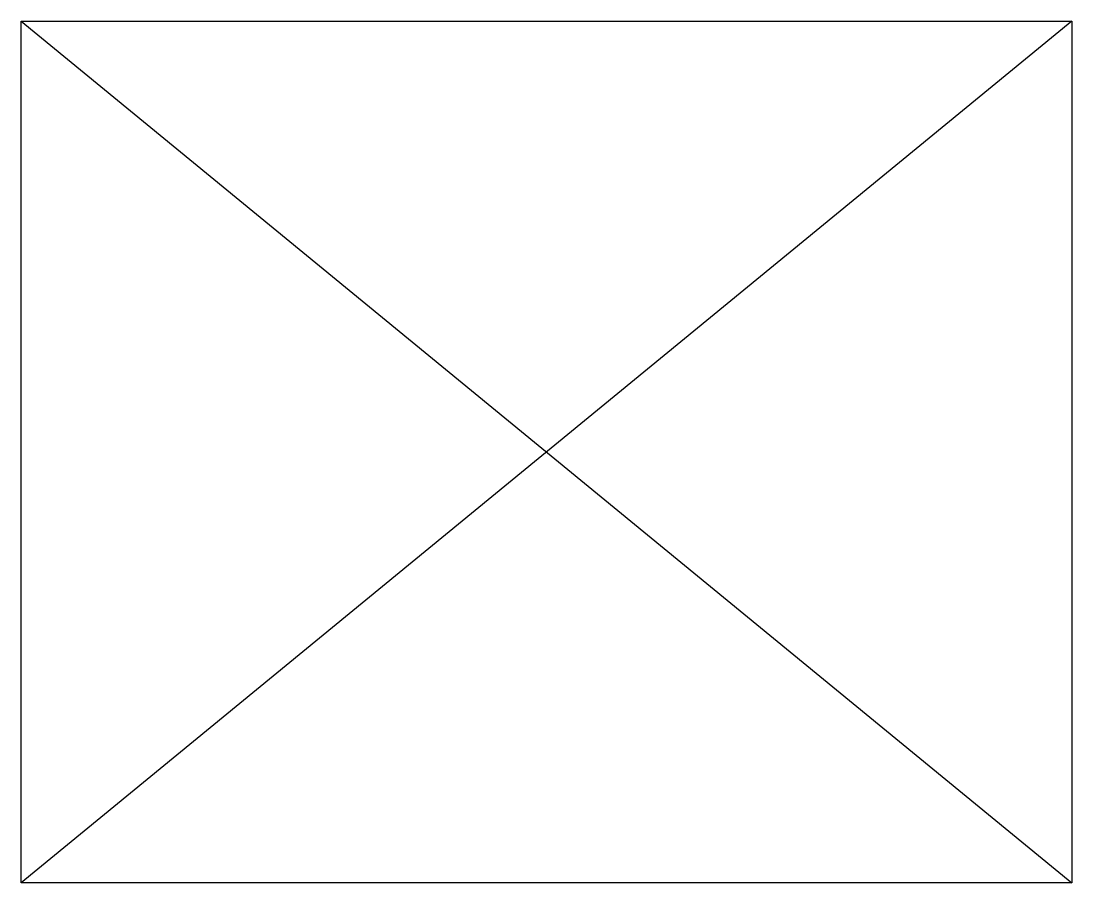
# Model space of a CAD drawing. Extents: x -183 to 183, y 0 to 300.
import ezdxf

# ---------------------------------------------------------------- set-up
doc = ezdxf.new("R2010")
doc.units = 0
doc.header["$MEASUREMENT"] = 0
doc.layers.get('0').update_dxf_attribs({"linetype": 'CONTINUOUS'})

msp = doc.modelspace()

# ---------------------------------------------------------------- linework, layer by layer
at = {"linetype": 'CONTINUOUS'}
for p, q in [((-183, 300), (183, 300)), ((-183, 0), (-183, 300)), ((-183, 300), (183, 0)), ((183, 300), (-183, 0)), ((183, 300), (183, 0)), ((183, 0), (-183, 0))]:
    msp.add_line(p, q, dxfattribs=at)

doc.saveas('drawing.dxf')
